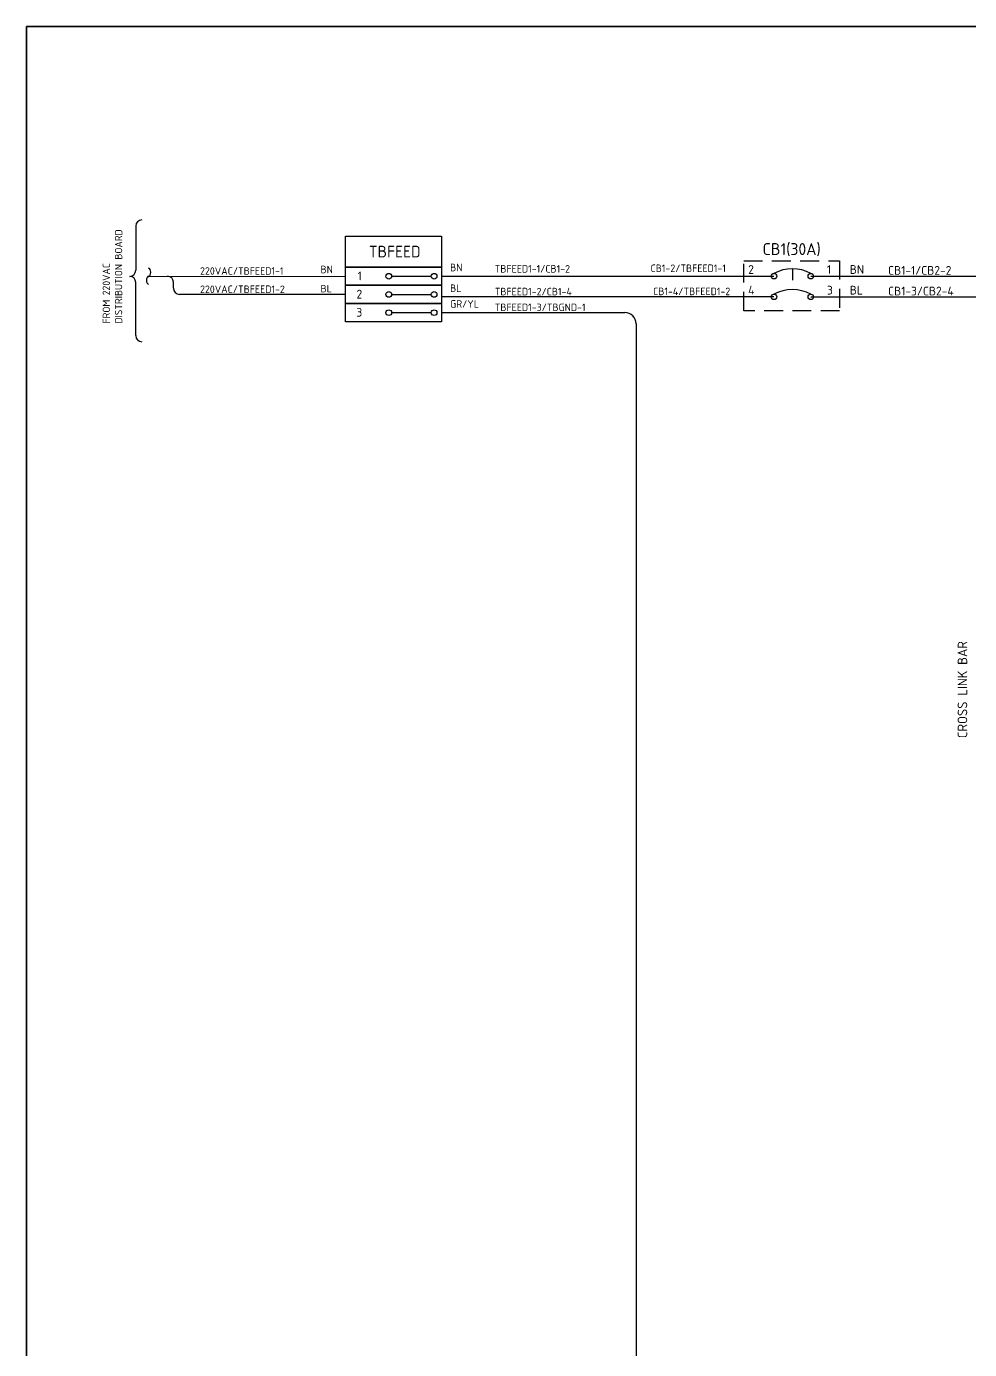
# Model space of a CAD drawing. Header units: millimetres. Extents: x 0 to 7875, y -75 to 3056.
# Drawn here: x 0 to 1002, y 1298 to 2704 of the extents above; entities that cross this region are included whole.
import ezdxf
from ezdxf.enums import TextEntityAlignment as Align

# ---------------------------------------------------------------- set-up
doc = ezdxf.new("R2010")
doc.units = ezdxf.units.MM
doc.linetypes.add('ACAD_ISO03W100', pattern=[30, 12, -18])
doc.linetypes.add('SDASH', pattern=[0.3, 0.2, -0.1])
doc.layers.add('HELPPOINT', color=7, linetype='Continuous')
doc.layers.add('power', color=7, linetype='Continuous', lineweight=25)
doc.styles.add('HTX11', font='O8111901')
doc.styles.add('ISO3098B', font='ISO3098B.shx')

# ---------------------------------------------------------------- blocks, each defined once
blk = doc.blocks.new('xFrame')
at = {"layer": 'HELPPOINT', "color": 4, "lineweight": 35}
for p, q in [((0, 0), (0, 2704.2)), ((0, 2704.2), (3893.3, 2704.2)), ((0, 0), (0, 2704.2)), ((0, 2704.2), (3893.3, 2704.2))]:
    blk.add_line(p, q, dxfattribs=at)
at = {"style": 'HTX11'}
for tag, p in [('A', (3517.8, 79.8)), ('B', (3811.6, 14.9))]:
    blk.add_attdef(tag, text='', height=14.8, dxfattribs=at).set_placement(p, align=Align.MIDDLE_CENTER)

msp = doc.modelspace()

# ---------------------------------------------------------------- linework, layer by layer
for p, q in [((116.2, 2492.1), (116.2, 2445.1)), ((116.2, 2375.6), (116.2, 2432)), ((833.6, 2416.8), (1128.7, 2416.8))]:
    msp.add_line(p, q)
at = {"color": 1}
msp.add_line((833.6, 2438.8), (1128.7, 2438.8), dxfattribs=at)
at = {"color": 3}
for p, q in [((441, 2400.1), (636.1, 2400.1)), ((648, 2388.2), (648, 822.2))]:
    msp.add_line(p, q, dxfattribs=at)
at = {"color": 1}
for points in [[(339.2, 2481.3), (441, 2481.3), (441, 2448.5), (339.2, 2448.5)], [(339.2, 2448.5), (441, 2448.5), (441, 2429.1), (339.2, 2429.1)]]:
    msp.add_lwpolyline(points, close=True, dxfattribs=at)
at = {"color": 0}
msp.add_lwpolyline([(339.2, 2429.1), (441, 2429.1), (441, 2409.8), (339.2, 2409.8)], close=True, dxfattribs=at)
at = {"color": 3}
msp.add_lwpolyline([(339.2, 2409.8), (441, 2409.8), (441, 2390.4), (339.2, 2390.4)], close=True, dxfattribs=at)
for centre, start, end in [((122.7, 2492.1), 90, 180), ((109.7, 2445.1), 270, 0), ((109.7, 2432), 0, 90), ((122.7, 2375.6), 180, 270)]:
    msp.add_arc(centre, 6.52, start, end)
msp.add_arc((636.1, 2388.2), 11.9, 0, 90, dxfattribs=at)
at = {"layer": 'power', "color": 1, "linetype": 'Continuous'}
msp.add_line((129.8, 2438.6), (339.2, 2438.8), dxfattribs=at)
at = {"layer": 'power', "color": 0}
for p, q in [((388.1, 2438.7), (430.2, 2438.7)), ((339.2, 2419.4), (162.7, 2419.4)), ((388.1, 2419.4), (430.2, 2419.4)), ((794.5, 2416.8), (441, 2416.8))]:
    msp.add_line(p, q, dxfattribs=at)
at = {"layer": 'power', "color": 1}
msp.add_line((441, 2438.8), (794.5, 2438.8), dxfattribs=at)
at = {"layer": 'power', "linetype": 'ACAD_ISO03W100'}
msp.add_line((814.1, 2446.6), (814.1, 2424.6), dxfattribs=at)
at = {"layer": 'power', "color": 0, "linetype": 'Continuous'}
msp.add_line((156.3, 2425.9), (156.3, 2432.3), dxfattribs=at)
at = {"layer": 'power', "color": 3}
msp.add_line((388.1, 2400), (430.2, 2400), dxfattribs=at)
at = {"layer": 'power', "color": 2, "linetype": 'SDASH', "ltscale": 100}
msp.add_lwpolyline([(864.2, 2455.2), (864.2, 2402), (762.4, 2402), (762.4, 2455.2)], close=True, dxfattribs=at)
at = {"layer": 'power', "color": 0}
for centre in [(385.1, 2438.7), (433.3, 2438.7), (385.1, 2419.4), (433.3, 2419.4)]:
    msp.add_circle(centre, 3.02, dxfattribs=at)
at = {"layer": 'power'}
for centre in [(794.5, 2438.8), (833.6, 2438.8), (794.5, 2416.8), (833.6, 2416.8)]:
    msp.add_circle(centre, 2.91, dxfattribs=at)
at = {"layer": 'power', "color": 3}
for centre in [(385.1, 2400), (433.3, 2400)]:
    msp.add_circle(centre, 3.02, dxfattribs=at)
at = {"layer": 'power', "color": 0, "linetype": 'Continuous'}
msp.add_arc((149.8, 2432.3), 6.45, 0, 90, dxfattribs=at)
at = {"layer": 'power'}
for centre in [(814.1, 2404.8), (814.1, 2382.8)]:
    msp.add_arc(centre, 41.8, 62.0586, 117.9414, dxfattribs=at)
at = {"layer": 'power', "color": 0}
msp.add_arc((162.7, 2425.9), 6.45, 180, 270, dxfattribs=at)
at = {"layer": 'power', "color": 1, "linetype": 'Continuous'}
for centre, major_axis in [((129.8, 2442.9), (0, 4.24)), ((129.8, 2434.4), (0, -4.24))]:
    msp.add_ellipse(centre, major_axis=major_axis, ratio=0.550167, start_param=3.141593, end_param=6.283185, dxfattribs=at)

# ---------------------------------------------------------------- block references
msp.add_blockref('xFrame', (0, 0))

# ---------------------------------------------------------------- texts
at = {"color": 3, "style": 'ISO3098B'}
for s, p in [('DISTRIBUTION BOARD', (101.8, 2388.5)), ('FROM 220VAC', (88.8, 2388.5))]:
    msp.add_text(s, height=7.83, rotation=90, dxfattribs=at).set_placement(p)
at = {"layer": 'power', "style": 'ISO3098B'}
for s, height, p in [('CB1(30A)', 12.68, (813.3, 2467.6)), ('TBFEED', 12.4, (391.4, 2464.9))]:
    msp.add_text(s, height=height, dxfattribs=at).set_placement(p, align=Align.MIDDLE_CENTER)
at = {"layer": 'power', "color": 0, "style": 'ISO3098B'}
for s, height, p in [('220VAC/TBFEED1-1', 8, (184.5, 2440.3)), ('TBFEED1-1/CB1-2', 8, (497.7, 2442.6)), ('CB1-1/CB2-2', 9.298, (915.8, 2440.3)), ('220VAC/TBFEED1-2', 8, (184.5, 2420.9)), ('TBFEED1-2/CB1-4', 8, (497.7, 2418.4)), ('CB1-3/CB2-4', 9.298, (915.8, 2418.3)), ('TBFEED1-3/TBGND-1', 8, (497.7, 2401.7))]:
    msp.add_text(s, height=height, dxfattribs=at).set_placement(p)
for s, height, p in [('BN', 8, (312.6, 2445.9)), ('BN', 8, (450.3, 2448)), ('2', 9.3, (767.1, 2445.9)), ('1', 9.3, (850.8, 2445.9)), ('BN', 9.3, (875.1, 2445.9)), ('BL', 8, (312.6, 2425.5)), ('BL', 8, (450.3, 2426)), ('4', 9.3, (767.1, 2423.9)), ('3', 9.3, (850.8, 2423.9)), ('BL', 9.3, (875.1, 2423.9)), ('GR/YL', 8, (450.3, 2409.3))]:
    msp.add_text(s, height=height, dxfattribs=at).set_placement(p, align=Align.MIDDLE_LEFT)
for s, p in [('CB1-2/TBFEED1-1', (743.4, 2443.2)), ('CB1-4/TBFEED1-2', (748, 2418.6))]:
    msp.add_text(s, height=8, dxfattribs=at).set_placement(p, align=Align.RIGHT)
for s, p in [('1', (354.2, 2439.1)), ('2', (353.8, 2419.7)), ('3', (353.8, 2400.4))]:
    msp.add_text(s, height=9.3, dxfattribs=at).set_placement(p, align=Align.MIDDLE_CENTER)
msp.add_text('CROSS LINK BAR', height=10.227, rotation=90, dxfattribs=at).set_placement((994.8, 1999.3), align=Align.MIDDLE_CENTER)

doc.saveas('drawing.dxf')
